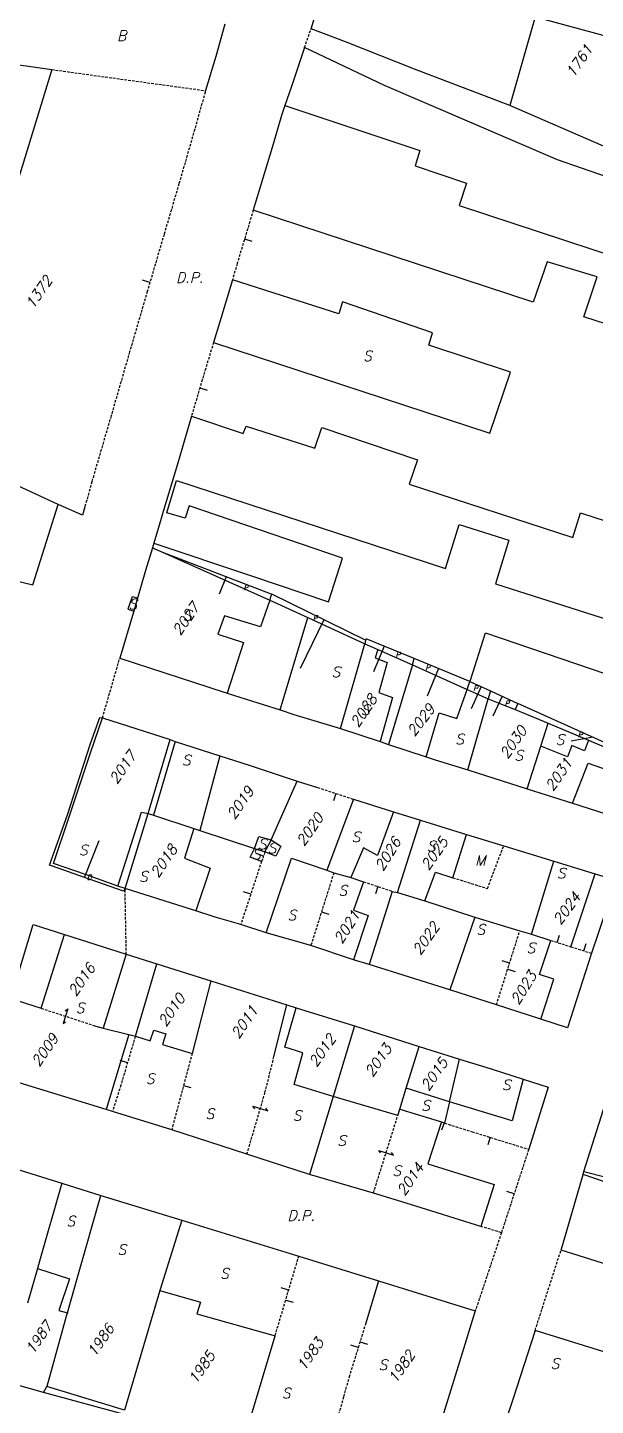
# Model space of a CAD drawing. Extents: x -334462 to -332769, y -29481 to -26664.
# Drawn here: x -333745.1 to -333689.9, y -28750.7 to -28616.8 of the extents above; entities that cross this region are included whole.
import ezdxf
from ezdxf.enums import TextEntityAlignment as Align

# ---------------------------------------------------------------- set-up
doc = ezdxf.new("R2010")
doc.units = 0
doc.header["$MEASUREMENT"] = 0
doc.linetypes.add('HIDDEN', pattern=[0.375, 0.25, -0.125])
for name, color, linetype in [('17', 7, 'CONTINUOUS'), ('18', 7, 'CONTINUOUS'), ('19', 7, 'CONTINUOUS'), ('DP$DIVIDING$LINE', 7, 'CONTINUOUS'), ('EASEMENT$BOUNDA$', 7, 'CONTINUOUS'), ('ENC$$ST$$A$$TEXT', 7, 'CONTINUOUS'), ('ENCRO$$AREA$TEXT', 7, 'CONTINUOUS'), ('ENCROACHED$WALL', 7, 'CONTINUOUS'), ('PARCEL$BOUNDARY', 7, 'CONTINUOUS'), ('PARCEL$NUMBER', 7, 'CONTINUOUS'), ('STRUC$$FOOTPRINT', 7, 'CONTINUOUS')]:
    doc.layers.add(name, color=color, linetype=linetype)
doc.styles.add('ITALICT', font='ITALICT', dxfattribs={"height": 0.2})

# ---------------------------------------------------------------- blocks, each defined once
blk = doc.blocks.new('HOOK')
at = {"layer": '19', "color": 7, "linetype": 'Continuous'}
for p, q in [((0, 0.75), (-0.17, 0.5)), ((0, 0), (0, 0.75)), ((0, -0.75), (0, 0)), ((0.17, -0.5), (0, -0.75))]:
    blk.add_line(p, q, dxfattribs=at)

msp = doc.modelspace()

# ---------------------------------------------------------------- linework, layer by layer
at = {"layer": '17', "color": 1, "linetype": 'Continuous'}
for p, q in [((-333723.97, -28637.36), (-333723.26, -28637.57)), ((-333723.36, -28701.03), (-333724.08, -28700.8)), ((-333711.01, -28700.29), (-333711.24, -28701.01))]:
    msp.add_line(p, q, dxfattribs=at)
at = {"layer": '17', "color": 2, "linetype": 'Continuous'}
msp.add_line((-333716.5, -28702.76), (-333715.79, -28702.98), dxfattribs=at)
at = {"layer": '17', "color": 5, "linetype": 'Continuous'}
for p, q in [((-333698.22, -28707.74), (-333698.93, -28707.52)), ((-333698.4, -28708.31), (-333697.68, -28708.54)), ((-333729.91, -28719.64), (-333729.19, -28719.83)), ((-333719.69, -28739.5), (-333720.41, -28739.28)), ((-333719.98, -28740.47), (-333719.26, -28740.68)), ((-333712.93, -28745.08), (-333713.64, -28744.86)), ((-333712.76, -28744.54), (-333712.04, -28744.77))]:
    msp.add_line(p, q, dxfattribs=at)
at = {"layer": '18', "color": 1, "linetype": 'Continuous'}
for p, q in [((-333733.17, -28641.58), (-333733.89, -28641.37)), ((-333728.33, -28651.82), (-333727.61, -28652.04)), ((-333715.1, -28691.24), (-333715.34, -28691.96)), ((-333722.14, -28697.34), (-333722.84, -28697.08)), ((-333693.59, -28705.72), (-333693.36, -28705)), ((-333691, -28706.53), (-333690.77, -28705.82)), ((-333735.35, -28717.41), (-333736.07, -28717.2)), ((-333704.57, -28723.26), (-333704.84, -28723.97)), ((-333700.11, -28724.66), (-333700.33, -28725.38)), ((-333697.78, -28730.15), (-333698.49, -28729.92))]:
    msp.add_line(p, q, dxfattribs=at)
at = {"layer": 'DP$DIVIDING$LINE', "color": 30, "linetype": 'HIDDEN'}
for p, q in [((-333718.15, -28618.76), (-333717.51, -28616.95)), ((-333737.79, -28683.91), (-333736.11, -28678.11)), ((-333735.47, -28706.87), (-333735.59, -28700.48)), ((-333699.01, -28733.93), (-333701.55, -28741.53)), ((-333695.73, -28743.42), (-333693.21, -28735.61))]:
    msp.add_line(p, q, dxfattribs=at)
at = {"layer": 'EASEMENT$BOUNDA$', "color": 3, "linetype": 'HIDDEN'}
msp.add_line((-333742.71, -28620.9), (-333727.77, -28622.95), dxfattribs=at)
msp.add_lwpolyline([(-333703.73, -28699.43), (-333700.36, -28700.48), (-333698.79, -28696.32)], dxfattribs=at)
at = {"layer": 'ENC$$ST$$A$$TEXT', "color": 1, "linetype": 'Continuous'}
for p, q in [((-333725.77, -28670.18), (-333726.43, -28671.88)), ((-333700.99, -28680.85), (-333701.95, -28683.03)), ((-333690.1, -28685.79), (-333692.22, -28686.16)), ((-333739.53, -28699.4), (-333738.11, -28695.81))]:
    msp.add_line(p, q, dxfattribs=at)
at = {"layer": 'ENCRO$$AREA$TEXT', "color": 5, "linetype": 'Continuous'}
for p, q in [((-333716.28, -28674.36), (-333718.58, -28679.09)), ((-333710.41, -28676.94), (-333711.44, -28679.41)), ((-333705.14, -28679.11), (-333706.24, -28681.78)), ((-333698.93, -28681.8), (-333699.84, -28683.75))]:
    msp.add_line(p, q, dxfattribs=at)
at = {"layer": 'ENCROACHED$WALL', "color": 5, "linetype": 'Continuous'}
for p, q in [((-333712.21, -28676.35), (-333721.34, -28671.89)), ((-333712.21, -28676.35), (-333712.27, -28676.71)), ((-333707.65, -28678.75), (-333707.5, -28678.14)), ((-333702.08, -28680.37), (-333707.5, -28678.14))]:
    msp.add_line(p, q, dxfattribs=at)
msp.add_lwpolyline([(-333707.5, -28678.14), (-333712.17, -28676.21), (-333712.21, -28676.35)], dxfattribs=at)
at = {"layer": 'PARCEL$BOUNDARY', "color": 7, "linetype": 'Continuous'}
for p, q in [((-333695.72, -28615.77), (-333698.18, -28624.4)), ((-333727.77, -28622.95), (-333727.81, -28623.09)), ((-333689.09, -28628.35), (-333698.18, -28624.4)), ((-333742.08, -28663.15), (-333746.01, -28661.34)), ((-333732.8, -28666.92), (-333732.93, -28667.36)), ((-333732.93, -28667.36), (-333731.96, -28667.8)), ((-333731.96, -28667.8), (-333721.53, -28672.47)), ((-333734.38, -28672.27), (-333734.74, -28673.53)), ((-333721.53, -28672.47), (-333717.81, -28674.16)), ((-333717.81, -28674.16), (-333712.27, -28676.71)), ((-333714.65, -28684.93), (-333712.27, -28676.71)), ((-333712.27, -28676.71), (-333711.01, -28677.27)), ((-333711.01, -28677.27), (-333707.65, -28678.75)), ((-333707.65, -28678.75), (-333710, -28686.48)), ((-333707.65, -28678.75), (-333702.33, -28681.14)), ((-333702.33, -28681.14), (-333700.3, -28682.05)), ((-333702.28, -28688.96), (-333700.3, -28682.05)), ((-333697.66, -28683.1), (-333694.46, -28684.43)), ((-333737.79, -28683.91), (-333731.22, -28686.01)), ((-333695.17, -28686.66), (-333694.46, -28684.43)), ((-333694.46, -28684.43), (-333690.53, -28686.06)), ((-333733.33, -28693.18), (-333731.22, -28686.01)), ((-333731.22, -28686.01), (-333730.72, -28686.18)), ((-333714.65, -28684.93), (-333710.8, -28686.21)), ((-333730.72, -28686.18), (-333726.39, -28687.58)), ((-333710.8, -28686.21), (-333710, -28686.48)), ((-333710, -28686.48), (-333706.33, -28687.69)), ((-333696.51, -28690.78), (-333695.17, -28686.66)), ((-333721.39, -28695.76), (-333718.86, -28690.06)), ((-333718.86, -28690.06), (-333716.9, -28690.66)), ((-333702.28, -28688.96), (-333696.51, -28690.78)), ((-333696.51, -28690.78), (-333692.1, -28692.2)), ((-333713.39, -28691.81), (-333715.97, -28698.69)), ((-333713.39, -28691.81), (-333709.49, -28693.04)), ((-333692.1, -28692.2), (-333688.15, -28693.45)), ((-333735.59, -28700.48), (-333733.33, -28693.18)), ((-333733.33, -28693.18), (-333732.84, -28693.34)), ((-333732.84, -28693.34), (-333728.92, -28694.64)), ((-333709.49, -28693.04), (-333706.86, -28693.85)), ((-333709.12, -28700.86), (-333706.86, -28693.85)), ((-333706.86, -28693.85), (-333702.41, -28695.22)), ((-333728.92, -28694.64), (-333728.33, -28694.83)), ((-333728.33, -28694.83), (-333723.01, -28696.6)), ((-333702.41, -28695.22), (-333698.79, -28696.32)), ((-333723.01, -28696.6), (-333721.99, -28696.93)), ((-333696.07, -28704.93), (-333693.92, -28697.84)), ((-333693.92, -28697.84), (-333689.9, -28699.06)), ((-333715.97, -28698.69), (-333715.3, -28698.96)), ((-333715.3, -28698.96), (-333713.65, -28699.42)), ((-333713.65, -28699.42), (-333712.42, -28699.82)), ((-333735.59, -28700.48), (-333736.29, -28700.24)), ((-333709.62, -28700.76), (-333711.87, -28707.88)), ((-333709.62, -28700.76), (-333709.12, -28700.86)), ((-333709.12, -28700.86), (-333706.44, -28701.69)), ((-333706.44, -28701.69), (-333701.6, -28703.26)), ((-333701.6, -28703.26), (-333697.22, -28704.59)), ((-333721.86, -28704.78), (-333724.34, -28703.99)), ((-333717.54, -28706.03), (-333721.86, -28704.78)), ((-333697.22, -28704.59), (-333696.07, -28704.93)), ((-333741.49, -28704.95), (-333735.47, -28706.87)), ((-333713.38, -28707.4), (-333717.54, -28706.03)), ((-333696.07, -28704.93), (-333694.2, -28705.52)), ((-333735.47, -28706.87), (-333732.49, -28707.81)), ((-333711.87, -28707.88), (-333713.38, -28707.4)), ((-333734.59, -28714.84), (-333732.49, -28707.81)), ((-333732.49, -28707.81), (-333727.27, -28709.45)), ((-333704.01, -28710.34), (-333711.87, -28707.88)), ((-333727.27, -28709.45), (-333729.08, -28716.5)), ((-333727.27, -28709.45), (-333719.87, -28711.79)), ((-333746.71, -28711.17), (-333743.76, -28712.12)), ((-333699.5, -28711.79), (-333704.01, -28710.34)), ((-333721.12, -28716.81), (-333719.87, -28711.79)), ((-333719.87, -28711.79), (-333718.97, -28712.08)), ((-333718.97, -28712.08), (-333713.29, -28713.84)), ((-333695.19, -28713.18), (-333699.5, -28711.79)), ((-333737.73, -28714.04), (-333735.23, -28714.67)), ((-333713.29, -28713.84), (-333715.35, -28720.69)), ((-333713.29, -28713.84), (-333707.02, -28715.84)), ((-333735.23, -28714.67), (-333734.59, -28714.84)), ((-333708.26, -28719.88), (-333707.02, -28715.84)), ((-333707.02, -28715.84), (-333703.07, -28717.06)), ((-333737.43, -28721.95), (-333747.94, -28718.75)), ((-333715.35, -28720.69), (-333717.67, -28728.26)), ((-333708.88, -28721.91), (-333708.26, -28719.88)), ((-333736.8, -28722.14), (-333737.43, -28721.95)), ((-333731.05, -28723.93), (-333736.8, -28722.14)), ((-333709.08, -28722.53), (-333708.88, -28721.91)), ((-333708.88, -28721.91), (-333704.84, -28723.17)), ((-333723.75, -28726.3), (-333731.05, -28723.93)), ((-333717.67, -28728.26), (-333723.75, -28726.3)), ((-333711.45, -28730.08), (-333717.67, -28728.26)), ((-333693.21, -28735.61), (-333691.06, -28728.26)), ((-333691.06, -28728.26), (-333690.99, -28727.99)), ((-333690.99, -28727.99), (-333680.08, -28730.76)), ((-333741.75, -28729.13), (-333737.93, -28730.32)), ((-333737.93, -28730.32), (-333730.08, -28732.71)), ((-333730.08, -28732.71), (-333732.2, -28739.55)), ((-333730.08, -28732.71), (-333718.71, -28736.22)), ((-333680.89, -28739.55), (-333693.21, -28735.61)), ((-333718.71, -28736.22), (-333710.97, -28738.59)), ((-333744.1, -28737.41), (-333745.09, -28740.77)), ((-333732.2, -28739.55), (-333735.66, -28751.16)), ((-333710.97, -28738.59), (-333712.19, -28742.71)), ((-333710.97, -28738.59), (-333701.55, -28741.53)), ((-333687.28, -28746.05), (-333695.73, -28743.42)), ((-333723.88, -28753.56), (-333721.01, -28743.94)), ((-333743.53, -28749.47), (-333747.31, -28748.38)), ((-333743.53, -28749.47), (-333743.2, -28748.86)), ((-333735.78, -28751.57), (-333743.53, -28749.47))]:
    msp.add_line(p, q, dxfattribs=at)
at = {"layer": 'PARCEL$BOUNDARY', "color": 2, "linetype": 'HIDDEN'}
for p, q in [((-333716.9, -28690.66), (-333713.39, -28691.81)), ((-333722.33, -28697.86), (-333724.34, -28703.99)), ((-333721.99, -28696.93), (-333722.33, -28697.86)), ((-333715.3, -28698.96), (-333717.54, -28706.03)), ((-333712.42, -28699.82), (-333709.62, -28700.76)), ((-333699.5, -28711.79), (-333697.22, -28704.59)), ((-333694.2, -28705.52), (-333692.26, -28706.14)), ((-333692.26, -28706.14), (-333690.25, -28706.77)), ((-333743.76, -28712.12), (-333738.64, -28713.79)), ((-333729.08, -28716.5), (-333731.05, -28723.93)), ((-333711.45, -28730.08), (-333709.08, -28722.53)), ((-333704.84, -28723.17), (-333704.53, -28723.28)), ((-333696.36, -28725.82), (-333699.01, -28733.93)), ((-333699.01, -28733.93), (-333701.01, -28733.31)), ((-333721.01, -28743.94), (-333718.71, -28736.22))]:
    msp.add_line(p, q, dxfattribs=at)
at = {"layer": 'PARCEL$BOUNDARY', "color": 7, "linetype": 'Continuous'}
for points in [[(-333717.51, -28616.95), (-333715.73, -28611.03), (-333715.04, -28608.69)], [(-333725.88, -28616.49), (-333726.78, -28619.63), (-333727.77, -28622.95)], [(-333698.18, -28624.4), (-333707.45, -28620.87), (-333714.18, -28618.21), (-333717.51, -28616.95)], [(-333718.15, -28618.76), (-333719.42, -28622.56), (-333720.05, -28624.39)], [(-333652.27, -28645.2), (-333655.55, -28644.02), (-333658.87, -28642.81), (-333661.14, -28641.99), (-333662.59, -28641.47), (-333679.35, -28635.41), (-333683.72, -28633.32), (-333686.35, -28632.18), (-333693.57, -28629.66), (-333710.38, -28622.45), (-333718.15, -28618.76)], [(-333720.05, -28624.39), (-333720.38, -28625.37), (-333721.21, -28628.15), (-333722.93, -28633.9), (-333723.13, -28634.56)], [(-333725.15, -28641.34), (-333726.38, -28645.42), (-333726.99, -28647.41)], [(-333729.14, -28654.59), (-333730.51, -28659.26), (-333731.88, -28663.84), (-333732.08, -28664.51), (-333732.8, -28666.92)], [(-333748.74, -28669.98), (-333744.55, -28670.98), (-333742.08, -28663.15)], [(-333739.5, -28663.4), (-333739.72, -28664.19), (-333742.08, -28663.15)], [(-333732.93, -28667.36), (-333733.61, -28669.59), (-333734.38, -28672.27)], [(-333734.74, -28673.53), (-333734.77, -28673.63), (-333736.11, -28678.11)], [(-333736.11, -28678.11), (-333731.73, -28679.53), (-333727.44, -28680.91), (-333725.66, -28681.49)], [(-333725.66, -28681.49), (-333723.83, -28682.09), (-333720.53, -28683.13)], [(-333700.3, -28682.05), (-333699, -28682.56), (-333697.66, -28683.1)], [(-333720.53, -28683.13), (-333719.19, -28683.56), (-333714.65, -28684.93)], [(-333736.29, -28700.24), (-333739.43, -28699.13), (-333742.55, -28698.04), (-333741.01, -28693.51), (-333740.04, -28690.6), (-333738.94, -28687.3), (-333737.79, -28683.91)], [(-333690.53, -28686.06), (-333689.26, -28686.61), (-333684.55, -28688.55)], [(-333726.39, -28687.58), (-333723.53, -28688.51), (-333718.86, -28690.06)], [(-333706.33, -28687.69), (-333705.46, -28687.97), (-333702.28, -28688.96)], [(-333721.99, -28696.93), (-333721.49, -28695.98), (-333721.39, -28695.76)], [(-333698.79, -28696.32), (-333698.76, -28696.33), (-333693.92, -28697.84)], [(-333689.9, -28699.06), (-333687.9, -28699.67), (-333689.64, -28704.94), (-333690.25, -28706.77)], [(-333728.71, -28702.65), (-333729.83, -28702.29), (-333735.59, -28700.48)], [(-333724.34, -28703.99), (-333726.83, -28703.26), (-333728.71, -28702.65)], [(-333746.71, -28711.17), (-333744.51, -28703.99), (-333741.49, -28704.95)], [(-333690.25, -28706.77), (-333692.57, -28714.01), (-333695.19, -28713.18)], [(-333738.64, -28713.79), (-333738.43, -28713.86), (-333737.73, -28714.04)], [(-333703.07, -28717.06), (-333700.01, -28718.01), (-333696.89, -28719.02)], [(-333696.89, -28719.02), (-333694.47, -28719.8), (-333696.36, -28725.82)], [(-333690.99, -28727.99), (-333688.88, -28721.35), (-333678.24, -28724.76)], [(-333751.78, -28728.07), (-333749.67, -28726.65), (-333741.75, -28729.13)], [(-333741.75, -28729.13), (-333743.9, -28736.71), (-333744.1, -28737.41)], [(-333701.01, -28733.31), (-333707.84, -28731.19), (-333711.45, -28730.08)], [(-333741.2, -28741.71), (-333740.11, -28737.92), (-333737.93, -28730.32)], [(-333741.2, -28741.71), (-333741.27, -28741.94), (-333743.2, -28748.86)], [(-333701.55, -28741.53), (-333703.07, -28746.49), (-333705.18, -28753.28), (-333706.59, -28757.7)], [(-333695.73, -28743.42), (-333697.89, -28750.15), (-333700.45, -28757.81)]]:
    msp.add_lwpolyline(points, dxfattribs=at)
at = {"layer": 'PARCEL$BOUNDARY', "color": 2, "linetype": 'HIDDEN'}
for points in [[(-333727.81, -28623.09), (-333728.72, -28626.34), (-333730.35, -28631.99), (-333731.8, -28636.91), (-333733.43, -28642.46), (-333735.15, -28648.34), (-333736.95, -28654.56), (-333738.82, -28660.95), (-333739.5, -28663.4)], [(-333723.13, -28634.56), (-333724.7, -28639.76), (-333725.15, -28641.34)], [(-333726.99, -28647.41), (-333728.09, -28651.05), (-333729.14, -28654.59)], [(-333734.59, -28714.84), (-333736, -28719.58), (-333736.8, -28722.14)], [(-333723.75, -28726.3), (-333721.99, -28720.33), (-333721.12, -28716.81)], [(-333704.53, -28723.28), (-333701.86, -28724.12), (-333696.36, -28725.82)], [(-333712.19, -28742.71), (-333712.19, -28742.72), (-333713.78, -28747.83), (-333714.36, -28749.9)], [(-333714.36, -28749.9), (-333715.29, -28753.2), (-333716.33, -28756.9)]]:
    msp.add_lwpolyline(points, dxfattribs=at)
at = {"layer": 'STRUC$$FOOTPRINT', "color": 1, "linetype": 'Continuous'}
for p, q in [((-333750.06, -28619.87), (-333742.71, -28620.9)), ((-333731.96, -28667.8), (-333721.34, -28671.89)), ((-333720.53, -28683.13), (-333717.81, -28674.16)), ((-333702.33, -28681.14), (-333702.08, -28680.37)), ((-333702.08, -28680.37), (-333700.07, -28681.26)), ((-333700.07, -28681.26), (-333700.3, -28682.05)), ((-333697.41, -28682.51), (-333697.66, -28683.1)), ((-333730.72, -28686.18), (-333732.84, -28693.34)), ((-333726.39, -28687.58), (-333728.33, -28694.83)), ((-333703.73, -28699.43), (-333702.41, -28695.22)), ((-333692.26, -28706.14), (-333689.9, -28699.06)), ((-333701.6, -28703.26), (-333704.01, -28710.34)), ((-333743.76, -28712.12), (-333741.49, -28704.95)), ((-333735.47, -28706.87), (-333737.73, -28714.04)), ((-333735.23, -28714.67), (-333737.43, -28721.95)), ((-333704.05, -28721.21), (-333703.07, -28717.06)), ((-333709.08, -28722.53), (-333715.35, -28720.69)), ((-333704.05, -28721.21), (-333708.26, -28719.88)), ((-333704.05, -28721.21), (-333704.53, -28723.28)), ((-333680.38, -28731.97), (-333691.06, -28728.26)), ((-333735.66, -28751.16), (-333743.2, -28748.86))]:
    msp.add_line(p, q, dxfattribs=at)
for points in [[(-333695.72, -28615.77), (-333686.75, -28618.21), (-333684.71, -28610.86)], [(-333742.71, -28620.9), (-333747.02, -28634.98), (-333749.56, -28634.23), (-333751.25, -28639.76), (-333753.71, -28639.13), (-333758.3, -28655.64), (-333771.22, -28649.99), (-333770.36, -28645.52), (-333770.86, -28645.42)], [(-333720.05, -28624.39), (-333706.94, -28628.77), (-333707.38, -28630.25), (-333702.4, -28631.94), (-333703.11, -28634.1), (-333679.89, -28641.74), (-333679.19, -28639.55), (-333674.28, -28641.25), (-333673.43, -28639.08), (-333661.81, -28643.85), (-333661.27, -28642.28), (-333658.56, -28643.28), (-333657.96, -28643.91), (-333652.7, -28645.27), (-333652.27, -28645.2)], [(-333729.14, -28654.59), (-333724.11, -28656.25), (-333723.83, -28655.54), (-333717.15, -28657.69), (-333716.48, -28655.67), (-333707.18, -28658.82), (-333707.96, -28661.19), (-333692.06, -28666.36), (-333691.32, -28663.97), (-333653.98, -28676.09), (-333646.97, -28655.47), (-333663.73, -28650.47), (-333664.75, -28653.41), (-333691.01, -28644.94), (-333689.71, -28641.03), (-333694.56, -28639.57), (-333695.93, -28643.49), (-333723.13, -28634.56)], [(-333726.99, -28647.41), (-333700.13, -28656.24), (-333698.11, -28650.32), (-333706.06, -28647.67), (-333705.7, -28646.48), (-333714.46, -28643.48), (-333714.8, -28644.65), (-333725.15, -28641.34)], [(-333732.8, -28666.92), (-333723.39, -28670.08), (-333715.82, -28672.61), (-333714.45, -28668.38), (-333729.36, -28663.28), (-333729.76, -28664.49), (-333731.53, -28663.97), (-333730.6, -28660.84), (-333704.44, -28669.38), (-333703.11, -28665.1), (-333698.29, -28666.63), (-333699.6, -28670.87), (-333673.34, -28679.23), (-333671.14, -28672.63), (-333664.47, -28674.89), (-333665.86, -28679.7)], [(-333734.38, -28672.27), (-333734.91, -28672.15), (-333735.33, -28673.35), (-333734.74, -28673.53)], [(-333721.53, -28672.47), (-333722.42, -28675.06), (-333725.92, -28673.97), (-333726.56, -28675.78), (-333724.09, -28676.57), (-333725.66, -28681.49)], [(-333721.34, -28671.89), (-333721.45, -28672.15), (-333721.53, -28672.47)], [(-333702.08, -28680.37), (-333702.03, -28680.22), (-333700.55, -28675.64), (-333688.85, -28679.61), (-333688.44, -28678.34), (-333666.9, -28684.59)], [(-333711.01, -28677.27), (-333711.29, -28678.06), (-333710.11, -28678.52), (-333710.91, -28681.44), (-333709.6, -28681.93), (-333710.8, -28686.21)], [(-333706.33, -28687.69), (-333705.07, -28683.42), (-333703.35, -28683.97), (-333702.33, -28681.14)], [(-333700.07, -28681.26), (-333698.74, -28681.88), (-333697.41, -28682.51)], [(-333682.83, -28689.32), (-333682.79, -28689.07), (-333697.41, -28682.51)], [(-333735.59, -28700.48), (-333735.73, -28700.75), (-333739.53, -28699.4), (-333742.64, -28698.3), (-333742.94, -28698.2), (-333741.17, -28693.32), (-333740.27, -28690.52), (-333738.94, -28686.4), (-333738.04, -28683.86), (-333737.79, -28683.91)], [(-333690.53, -28686.06), (-333690.93, -28687.1), (-333692.16, -28686.59), (-333692.59, -28687.69), (-333695.17, -28686.66)], [(-333692.1, -28692.2), (-333690.58, -28688.29), (-333686.69, -28689.67), (-333688.15, -28693.45)], [(-333736.29, -28700.24), (-333733.99, -28693.07), (-333733.33, -28693.18)], [(-333709.49, -28693.04), (-333711.04, -28697.26), (-333712.43, -28696.53), (-333713.65, -28699.42)], [(-333728.92, -28694.64), (-333729.81, -28697.54), (-333727.32, -28698.49), (-333728.71, -28702.65)], [(-333723.01, -28696.6), (-333722.58, -28695.42), (-333721.39, -28695.76)], [(-333722.33, -28697.86), (-333723.43, -28697.45), (-333723.01, -28696.6)], [(-333721.39, -28695.76), (-333720.46, -28696.37), (-333720.93, -28697.35), (-333721.99, -28696.93)], [(-333721.86, -28704.78), (-333719.42, -28697.54), (-333715.97, -28698.69)], [(-333706.44, -28701.69), (-333705.43, -28698.9), (-333703.73, -28699.43)], [(-333712.42, -28699.82), (-333713.38, -28702.6), (-333711.96, -28703.11), (-333713.38, -28707.4)], [(-333695.19, -28713.18), (-333693.9, -28709.3), (-333695.3, -28708.85), (-333694.2, -28705.52)], [(-333715.35, -28720.69), (-333719.17, -28719.54), (-333718.32, -28716.46), (-333720.05, -28715.91), (-333718.97, -28712.08)], [(-333734.59, -28714.84), (-333733.14, -28715.28), (-333732.8, -28714.25), (-333731.62, -28714.6), (-333731.96, -28715.65), (-333729.08, -28716.5)], [(-333696.89, -28719.02), (-333697.95, -28723.06), (-333704.05, -28721.21)], [(-333704.84, -28723.17), (-333706.16, -28727.24), (-333699.71, -28729.26), (-333701.01, -28733.31)], [(-333744.1, -28737.41), (-333740.99, -28738.4), (-333742.03, -28741.5), (-333741.2, -28741.71)], [(-333732.2, -28739.55), (-333728.27, -28740.69), (-333728.61, -28741.82), (-333721.01, -28743.94)]]:
    msp.add_lwpolyline(points, dxfattribs=at)

# ---------------------------------------------------------------- block references
at = {"layer": '19', "color": 7, "linetype": 'Continuous'}
for p, xscale, yscale, rotation in [((-333741.39, -28712.9), 0.9999990255261437, 0.9999990255261437, 161.9721453626941), ((-333722.44, -28721.86), 1.00000046061391, 1.00000046061391, 253.6067557289932), ((-333710.22, -28726.16), 1.000000250679205, 1.000000250679205, 252.5383179133837)]:
    msp.add_blockref('HOOK', p, dxfattribs=dict(at, xscale=xscale, yscale=yscale, rotation=rotation))

# ---------------------------------------------------------------- texts
at = {"layer": 'DP$DIVIDING$LINE', "color": 2, "linetype": 'Continuous', "style": 'ITALICT'}
for p in [(-333729.32, -28641.11), (-333718.48, -28732.27)]:
    msp.add_text('D.P.', height=1, dxfattribs=at).set_placement(p, align=Align.MIDDLE)
at = {"layer": 'EASEMENT$BOUNDA$', "color": 3, "linetype": 'Continuous', "style": 'ITALICT'}
for s, p in [('B', (-333735.93, -28617.6)), ('M', (-333701.07, -28697.76))]:
    msp.add_text(s, height=1, dxfattribs=at).set_placement(p, align=Align.MIDDLE)
at = {"layer": 'ENC$$ST$$A$$TEXT', "color": 1, "linetype": 'Continuous', "style": 'ITALICT'}
for s, p in [('P', (-333723.86, -28671.24)), ('P', (-333701.53, -28681.01)), ('P', (-333691.35, -28685.53)), ('D', (-333739.06, -28699.39))]:
    msp.add_text(s, height=0.5, dxfattribs=at).set_placement(p, align=Align.MIDDLE)
at = {"layer": 'ENCRO$$AREA$TEXT', "color": 5, "linetype": 'Continuous', "style": 'ITALICT'}
for p in [(-333717.1, -28674.19), (-333709.07, -28677.75), (-333706.17, -28679.01), (-333698.46, -28682.48)]:
    msp.add_text('P', height=0.5, dxfattribs=at).set_placement(p, align=Align.MIDDLE)
at = {"layer": 'PARCEL$NUMBER', "color": 7, "linetype": 'Continuous', "style": 'ITALICT'}
for s, p in [('1761', (-333691.46, -28620.06)), ('1372', (-333743.98, -28642.55)), ('2027', (-333729.69, -28674.29)), ('2030', (-333697.86, -28686.27)), ('2017', (-333735.82, -28688.71)), ('2031', (-333693.44, -28689.41)), ('2019', (-333724.39, -28692.16)), ('2020', (-333717.64, -28694.75)), ('2018', (-333731.83, -28697.82)), ('2022', (-333706.35, -28705.34)), ('2016', (-333739.81, -28709.34)), ('2010', (-333731.07, -28712.29)), ('2011', (-333723.99, -28713.46)), ('2009', (-333743.39, -28716.18)), ('2012', (-333716.43, -28716.23)), ('2013', (-333710.98, -28717.18)), ('2015', (-333705.54, -28718.54)), ('2014', (-333707.87, -28728.73)), ('1987', (-333743.98, -28744.13)), ('1986', (-333737.97, -28744.38)), ('1983', (-333717.6, -28745.74)), ('1985', (-333728.15, -28747.02)), ('1982', (-333708.73, -28746.96))]:
    msp.add_text(s, height=1, rotation=55.2388, dxfattribs=at).set_placement(p, align=Align.MIDDLE)
at = {"layer": 'PARCEL$NUMBER', "color": 1, "linetype": 'Continuous', "style": 'ITALICT'}
for s, rotation, p in [('2028', 55.7349, (-333712.4, -28683.21)), ('2029', 52.6252, (-333706.83, -28684.12)), ('2025', 55.037, (-333705.52, -28697.1)), ('2026', 58.2732, (-333710.05, -28697.14)), ('2024', 53.5358, (-333692.67, -28702.42)), ('2021', 57.8172, (-333714.04, -28704.22)), ('2023', 57.7649, (-333696.85, -28710.13))]:
    msp.add_text(s, height=1, rotation=rotation, dxfattribs=at).set_placement(p, align=Align.MIDDLE)
at = {"layer": 'STRUC$$FOOTPRINT', "color": 1, "linetype": 'Continuous', "style": 'ITALICT'}
for p in [(-333712.03, -28648.73), (-333734.84, -28672.84), (-333729.54, -28673.94), (-333715.09, -28679.44), (-333712.24, -28683.11), (-333703.08, -28685.96), (-333693.31, -28686.01), (-333697.33, -28687.54), (-333729.64, -28688), (-333713.15, -28695.46), (-333739.65, -28696.74), (-333722.84, -28697.13), (-333722.26, -28696.16), (-333721.31, -28696.55), (-333705.83, -28696.36), (-333733.81, -28699.31), (-333693.19, -28698.99), (-333714.43, -28700.66), (-333719.38, -28703.06), (-333701.02, -28704.45), (-333696.14, -28706.25), (-333739.96, -28712.09), (-333733.15, -28718.96), (-333698.54, -28719.56), (-333727.36, -28722.37), (-333718.87, -28722.54), (-333706.38, -28721.56), (-333714.54, -28724.97), (-333709.19, -28727.9), (-333740.87, -28732.8), (-333735.91, -28735.56), (-333725.93, -28737.89), (-333710.53, -28746.76), (-333693.8, -28746.65), (-333719.94, -28749.51)]:
    msp.add_text('S', height=1, dxfattribs=at).set_placement(p, align=Align.MIDDLE)

doc.saveas('drawing.dxf')
